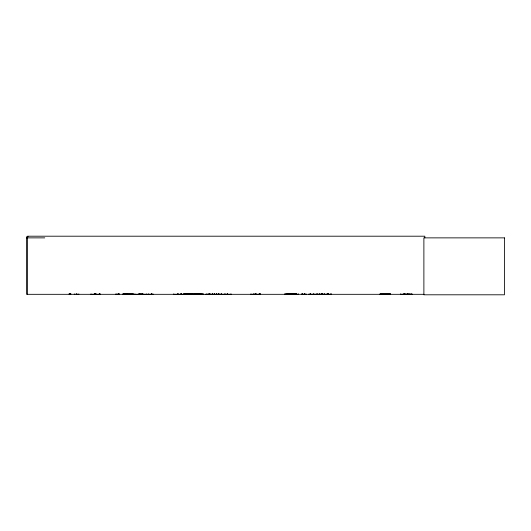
<?xml version="1.0" encoding="UTF-8"?>
<svg xmlns="http://www.w3.org/2000/svg" width="531" height="531" viewBox="0 0 531 531"><rect width="100%" height="100%" fill="white"/><g stroke="black" fill="none" stroke-linecap="round" stroke-linejoin="round"><path stroke-width="0.8" d="M293.012 294.3L293.012 293.849M173.584 294.32L203.785 294.274M134.655 294.32L147.094 294.274M205.909 294.26L231.31 294.3M196.45 294.26L196.424 293.729M319.231 294.247L319.29 293.849M324.454 294.26L324.501 293.889M115.552 294.32L119.163 293.889M322.105 294.26L322.018 293.729M296.338 294.201L296.285 293.729M95.082 294.247L95.082 293.729M181.463 294.26L181.489 293.889M298.289 294.26L284.47 294.3L284.477 293.849M134.861 294.26L134.894 293.889L134.927 294.32M192.561 294.26L192.64 293.849M196.696 294.26L196.742 293.889M148.229 294.26L152.815 294.26M301.316 294.26L305.909 294.26M294.141 294.26L294.201 293.889M28.209 236.799L26.55 236.799L26.55 294.32L423.99 294.32M26.55 237.868L44.763 237.868M122.88 293.948L133.513 293.948M183.407 293.948L202.59 293.948M285.505 293.948L296.132 293.948M380.01 293.948L390.643 293.948M122.86 294.088L133.533 294.088M183.387 294.088L202.61 294.101M285.486 294.088L296.152 294.101M379.99 294.088L390.663 294.088M403.401 294.167L411.943 294.167L400.5 294.26L400.5 293.849M122.867 294.287L133.52 294.287M324.501 294.201L309.161 294.26M331.649 294.3L326.114 294.26M379.997 294.287L390.65 294.287M304.734 294.247L304.748 293.729M302.597 294.247L302.71 293.729M328.085 294.26L328.171 293.729M327.746 294.247L327.806 293.729M188.299 294.26L188.253 293.889M331.371 294.26L331.324 293.889L331.278 294.32M198.136 294.26L198.09 293.889M225.058 294.26L224.971 293.849M218.374 294.26L218.334 293.889M146.875 294.247L146.828 293.849M139.892 294.247L139.852 293.849M321.268 294.26L321.242 293.889M313.881 294.247L313.841 293.849M185.18 294.247L185.146 293.849M424.82 237.868L424.82 236.202L27.486 236.202L27.486 294.32M411.943 293.816L411.95 294.32M409.043 293.849L409.043 294.32M407.821 293.696L407.828 294.32M407.523 293.696L407.529 294.32M404.921 293.729L404.921 294.32M404.622 293.729L404.622 294.32M403.401 293.816L403.407 294.32M330.554 293.849L330.554 294.32M328.271 293.729L328.271 294.32M327.992 293.729L327.992 294.32M327.673 293.849L327.673 294.32M326.014 293.849L326.014 294.32M324.547 293.849L324.547 294.32M322.755 293.729L322.755 294.32M322.576 293.729L322.576 294.32M322.516 293.849L322.516 294.32M321.919 293.729L321.919 294.32M321.209 293.849L321.209 294.32M319.635 293.849L319.635 294.32M317.173 293.729L317.173 294.32M316.921 293.729L316.921 294.32M313.376 293.849L313.376 294.32M310.476 293.729L310.476 294.32M310.323 293.729L310.323 294.32M309.062 293.849L309.062 294.32M306.009 293.849L306.009 294.32M304.661 293.849L304.661 294.32M304.595 293.729L304.595 294.32M302.524 293.849L302.524 294.32M301.694 293.849L301.694 294.32M298.349 293.849L298.349 294.32M296.398 293.849L296.398 294.32M296.205 293.729L296.205 294.32M295.269 293.729L295.269 294.32M295.017 293.729L295.017 294.32M294.26 293.849L294.26 294.32M290.981 293.849L290.981 294.32M289.82 293.61L289.82 294.32M289.123 293.61L289.123 294.32M288.897 293.729L288.891 294.32M288.645 293.61L288.592 294.32M288.452 293.61L288.452 294.32M287.463 293.61L287.463 294.32M260.256 293.61L260.256 294.32M259.984 293.61L259.984 294.32M259.453 293.849L259.46 294.32L250.911 294.3L250.917 293.849M259.161 293.61L259.161 294.32M256.207 293.61L256.207 294.32M255.338 293.729L255.325 294.32M255.033 293.61L255.033 294.32M253.725 293.61L253.725 294.32M230.972 293.849L230.972 294.32M227.401 293.729L227.401 294.32M227.195 293.729L227.195 294.32M224.958 293.849L224.958 294.32M221.361 293.729L221.361 294.32M221.148 293.729L221.148 294.32M218.958 293.849L218.958 294.32L218.885 293.849M218.294 293.849L218.294 294.32M216.694 293.729L216.694 294.32M216.482 293.729L216.482 294.32M214.69 293.729L214.69 294.32M214.484 293.729L214.484 294.32M212.885 293.849L212.885 294.32M212.294 293.849L212.294 294.32L212.214 293.849M210.024 293.729L210.024 294.32M209.818 293.729L209.818 294.32M209.274 293.61L209.274 294.32M208.179 293.61L208.179 294.32M206.214 293.849L206.214 294.32M203.419 293.849L203.419 294.32M200.087 293.729L200.087 294.32M199.902 293.729L199.902 294.32M198.64 293.849L198.64 294.32M198.043 293.849L198.043 294.32M196.789 293.849L196.789 294.32M196.211 293.729L196.211 294.32M195.594 293.849L195.594 294.32M194.93 293.729L194.93 294.32M194.744 293.729L194.744 294.32M192.514 293.849L192.514 294.32M191.472 293.729L191.472 294.32M191.412 293.849L191.412 294.32M191.173 293.729L191.173 294.32M189.613 293.729L189.613 294.32M189.467 293.729L189.467 294.32M188.2 293.849L188.2 294.32M187.051 293.849L187.051 294.32M181.509 293.849L181.509 294.32M181.018 293.729L181.018 294.32M180.746 293.729L180.746 294.32M178.19 293.729L178.19 294.32M177.918 293.729L177.918 294.32M177.42 293.849L177.42 294.32M173.783 293.849L173.783 294.32M152.921 293.849L152.921 294.32M151.654 293.729L151.654 294.32M151.508 293.729L151.508 294.32M148.6 293.849L148.6 294.32M142.912 293.729L142.912 294.32M142.673 293.729L142.673 294.32M140.941 293.849L140.941 294.32M140.881 293.849L140.881 294.32M139.958 293.729L139.965 294.32M139.082 293.729L139.082 294.32M138.843 293.729L138.843 294.32M127.121 293.849L127.121 294.32M124.685 293.729L124.685 294.32M124.573 293.729L124.573 294.32M123.896 293.849L123.896 294.32M119.216 293.849L119.216 294.32M118.539 293.729L118.539 294.32M118.426 293.729L118.426 294.32M115.99 293.849L115.99 294.32M100.094 293.61L100.094 294.32M99.503 293.849L99.503 294.32L90.96 294.3L90.967 293.849M99.264 293.61L99.264 294.32M96.138 293.729L96.138 294.32M95.454 293.61L95.454 294.32L95.381 293.729M95.215 293.849L95.215 294.32M95.162 293.849L95.162 294.32M94.624 293.61L94.624 294.32M94.319 293.61L94.319 294.32M78.8 293.849L78.8 294.32M77.028 293.849L77.028 294.32M76.577 293.849L76.544 294.32M76.092 293.849L76.092 294.32M74.287 293.849L74.287 294.32M70.802 293.61L70.802 294.32M70.623 293.61L70.623 294.32M69.973 293.61L69.973 294.32M69.793 293.61L69.793 294.32M69.143 293.61L69.143 294.32M141.87 294.201L141.903 293.849L141.87 294.201M504.45 237.868L423.884 237.868L423.884 294.798L504.45 294.798L504.45 237.868"/></g></svg>
